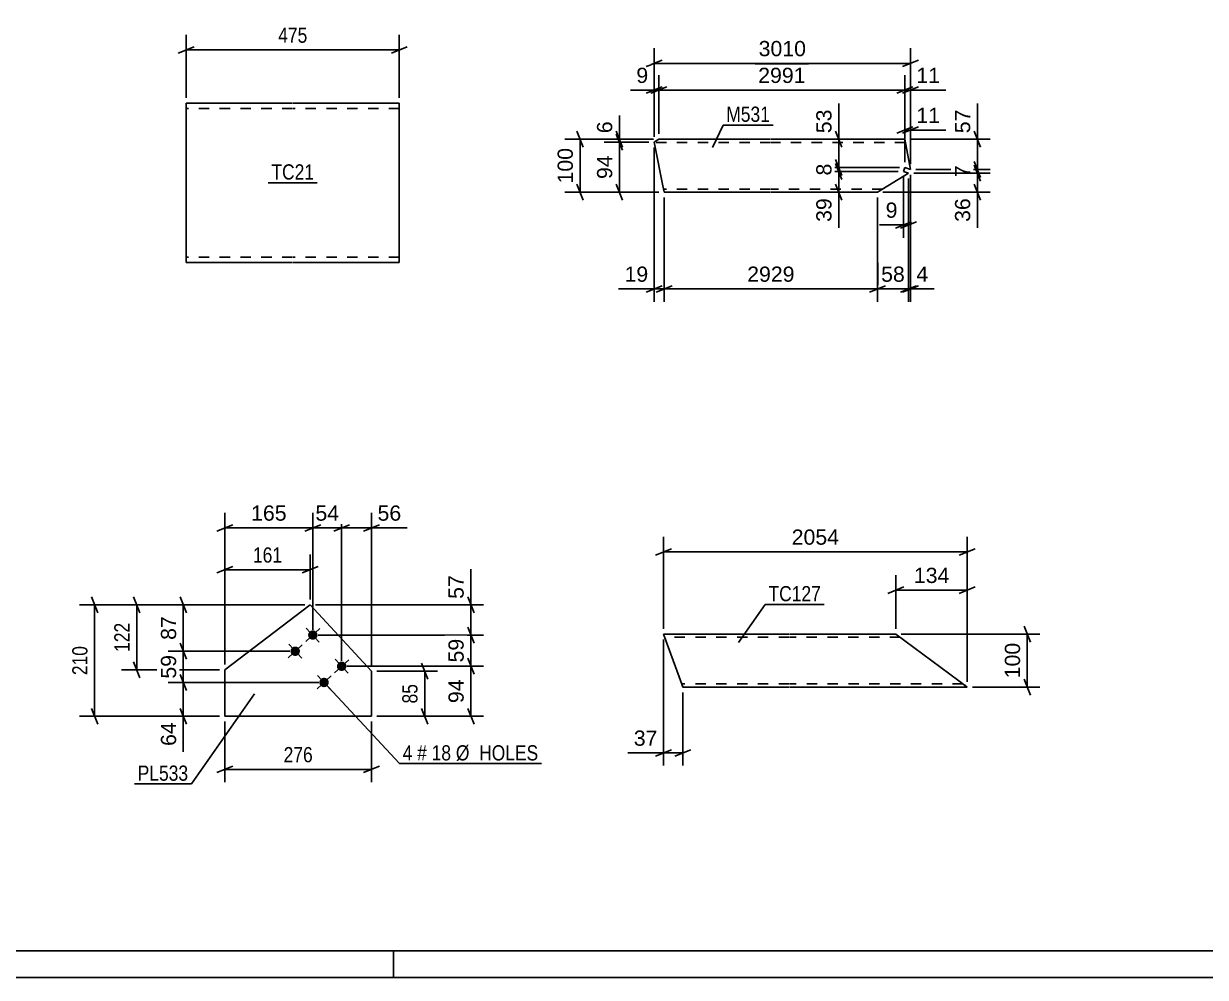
# Model space of a CAD drawing. Header units: millimetres. Extents: x 0 to 841, y 0 to 594.
# Drawn here: x 351.4 to 573.8, y 0 to 179.6 of the extents above; entities that cross this region are included whole.
import ezdxf

# ---------------------------------------------------------------- set-up
doc = ezdxf.new("R2010")
doc.units = ezdxf.units.MM
doc.linetypes.add('DXK_LINE_DOT2', pattern=[3.9198, 1.9599, -1.9599])
doc.styles.add('Arial', font='ARIAL.TTF', dxfattribs={"height": 0.2})
doc.styles.add('Arial Narrow', font='ARIALN.TTF', dxfattribs={"height": 0.2})

# ---------------------------------------------------------------- blocks, each defined once
blk = doc.blocks.new('Unknown-284934870-1134')
at = {"color": 5, "linetype": 'Continuous'}
for p, q in [((5, 5), (836, 5)), ((421, 0), (421, 5)), ((0, 0), (841, 0))]:
    blk.add_line(p, q, dxfattribs=at)
blk = doc.blocks.new('Part-284934870-1662 - 1661')
at = {"color": 2, "linetype": 'Continuous'}
for p, q in [((402.02, 164.61), (382.02, 164.61)), ((382.02, 136.61), (382.02, 164.61)), ((422.12, 164.61), (402.12, 164.61)), ((422.12, 164.61), (422.12, 164.46)), ((422.12, 164.46), (422.12, 134.61)), ((382.02, 134.61), (382.02, 136.61)), ((402.02, 134.61), (382.02, 134.61)), ((422.12, 134.61), (402.12, 134.61))]:
    blk.add_line(p, q, dxfattribs=at)
at = {"color": 7, "linetype": 'DXK_LINE_DOT2'}
for p, q in [((402.02, 163.61), (382.02, 163.61)), ((422.12, 163.61), (402.12, 163.61)), ((382.02, 134.77), (382.02, 136.61)), ((382.02, 135.61), (382.02, 135.69)), ((422.12, 135.61), (422.12, 135.69)), ((402.02, 135.61), (382.02, 135.61)), ((422.12, 135.61), (402.12, 135.61))]:
    blk.add_line(p, q, dxfattribs=at)
blk = doc.blocks.new('Part-284934870-2060 - 2059')
at = {"color": 2, "linetype": 'Continuous'}
for p, q in [((389.3, 57.92), (405.35, 70.13)), ((405.35, 70.13), (416.89, 57.65)), ((389.3, 49.15), (389.3, 57.92)), ((416.89, 57.65), (416.89, 49.15)), ((416.89, 49.15), (389.3, 49.15))]:
    blk.add_line(p, q, dxfattribs=at)
blk = doc.blocks.new('Bolt-284934870-2061 - 2059')
at = {"linetype": 'Continuous'}
for points in [[(406.45, 63.79, -1), (405.23, 65.11, -1)], [(403.14, 60.74, -1), (401.92, 62.06, -1)], [(411.88, 57.92, -1), (410.66, 59.24, -1)], [(408.57, 54.86, -1), (407.35, 56.18, -1)]]:
    blk.add_hatch(color=1, dxfattribs=at).paths.add_polyline_path(points)
at = {"color": 1, "linetype": 'Continuous'}
for p, q in [((407.16, 65.67), (404.51, 63.23)), ((404.61, 65.77), (407.06, 63.13)), ((403.85, 62.62), (401.21, 60.18)), ((401.31, 62.72), (403.75, 60.08)), ((412.59, 59.8), (409.95, 57.36)), ((410.05, 59.9), (412.49, 57.26)), ((409.28, 56.75), (406.64, 54.3)), ((406.74, 56.85), (409.18, 54.2))]:
    blk.add_line(p, q, dxfattribs=at)
blk = doc.blocks.new('Part-284934870-12760 - 12759')
at = {"color": 2, "linetype": 'Continuous'}
for p, q in [((470.97, 157.81), (470.07, 157.25)), ((470.2, 156.61), (470.07, 157.25)), ((471.73, 149.01), (470.2, 156.61)), ((491.98, 157.81), (470.97, 157.81)), ((517.22, 157.81), (492.08, 157.81)), ((518.28, 152.11), (517.22, 157.81)), ((512.08, 147.81), (517.92, 151.39)), ((516.98, 151.71), (517.23, 152.47)), ((517.92, 151.39), (516.98, 151.71)), ((517.23, 152.47), (518.28, 152.11)), ((471.96, 147.9), (471.73, 149.01)), ((471.98, 147.81), (471.96, 147.9)), ((491.98, 147.81), (471.98, 147.81)), ((512.08, 147.81), (492.08, 147.81))]:
    blk.add_line(p, q, dxfattribs=at)
at = {"color": 7, "linetype": 'DXK_LINE_DOT2'}
for p, q in [((470.07, 157.25), (470.2, 156.61)), ((491.98, 157.21), (470.08, 157.21)), ((517.34, 157.21), (492.08, 157.21)), ((471.73, 149.01), (471.91, 148.16)), ((491.98, 148.41), (471.86, 148.41)), ((513.06, 148.41), (492.08, 148.41))]:
    blk.add_line(p, q, dxfattribs=at)
blk = doc.blocks.new('Part-284934870-12768 - 12767')
at = {"color": 2, "linetype": 'Continuous'}
for p, q in [((475.44, 54.73), (471.81, 64.64)), ((471.81, 64.64), (495.47, 64.64)), ((495.57, 64.64), (515.57, 64.64)), ((527.37, 55.84), (515.57, 64.64)), ((528.98, 54.64), (527.37, 55.84)), ((475.47, 54.64), (475.44, 54.73)), ((475.47, 54.64), (495.47, 54.64)), ((495.57, 54.64), (528.98, 54.64))]:
    blk.add_line(p, q, dxfattribs=at)
at = {"color": 7, "linetype": 'DXK_LINE_DOT2'}
for p, q in [((495.47, 64.04), (472.03, 64.04)), ((516.38, 64.04), (495.57, 64.04)), ((495.47, 55.24), (475.25, 55.24)), ((475.34, 54.99), (475.47, 54.64)), ((528.17, 55.24), (495.57, 55.24)), ((528.98, 54.64), (528.5, 54.99))]:
    blk.add_line(p, q, dxfattribs=at)
blk = doc.blocks.new('StraightDimension-284934870-2339 - 1661')
at = {"color": 7, "linetype": 'Continuous'}
for p, q in [((382.02, 165.61), (382.02, 177.46)), ((422.12, 165.61), (422.12, 177.46)), ((383.52, 175.21), (380.52, 174.01)), ((382.02, 174.61), (422.12, 174.61)), ((420.62, 174.01), (423.62, 175.21))]:
    blk.add_line(p, q, dxfattribs=at)
at = {"color": 0}
blk.add_wipeout([(405.41, 175.36), (405.41, 179.56), (398.73, 179.56), (398.73, 175.36)], dxfattribs=at)
at = {"color": 3, "style": 'Arial Narrow'}
blk.add_text('475', height=2.863, dxfattribs=at).set_placement((399.33, 175.96))
blk = doc.blocks.new('StraightDimension-284934870-3015 - 2059')
at = {"color": 7, "linetype": 'Continuous'}
for p, q in [((426.29, 59.15), (427.49, 56.15)), ((417.89, 57.65), (429.29, 57.65)), ((426.89, 49.15), (426.89, 57.65)), ((417.89, 49.15), (429.29, 49.15)), ((427.49, 47.65), (426.29, 50.65))]:
    blk.add_line(p, q, dxfattribs=at)
at = {"color": 0}
blk.add_wipeout([(426.14, 55.83), (421.94, 55.83), (421.94, 50.97), (426.14, 50.97)], dxfattribs=at)
at = {"color": 3, "style": 'Arial Narrow'}
blk.add_text('85', height=2.863, rotation=90.0002, dxfattribs=at).set_placement((425.54, 51.57))
blk = doc.blocks.new('StraightDimension-284934870-2999 - 2059')
at = {"color": 7, "linetype": 'Continuous'}
for p, q in [((389.3, 58.92), (389.3, 79.59)), ((405.35, 71.13), (405.35, 79.59)), ((390.8, 77.34), (387.8, 76.14)), ((389.3, 76.74), (405.35, 76.74)), ((403.85, 76.14), (406.85, 77.34))]:
    blk.add_line(p, q, dxfattribs=at)
at = {"color": 0}
blk.add_wipeout([(400.67, 77.49), (400.67, 81.69), (393.98, 81.69), (393.98, 77.49)], dxfattribs=at)
at = {"color": 3, "style": 'Arial Narrow'}
blk.add_text('161', height=2.863, dxfattribs=at).set_placement((394.58, 78.09))
blk = doc.blocks.new('StraightDimension-284934870-3005 - 2059')
at = {"color": 7, "linetype": 'Continuous'}
for p, q in [((389.3, 48.15), (389.3, 36.75)), ((416.89, 48.15), (416.89, 36.75)), ((390.8, 39.75), (387.8, 38.55)), ((389.3, 39.15), (416.89, 39.15)), ((415.39, 38.55), (418.39, 39.75))]:
    blk.add_line(p, q, dxfattribs=at)
at = {"color": 0}
blk.add_wipeout([(406.44, 39.9), (406.44, 44.1), (399.75, 44.1), (399.75, 39.9)], dxfattribs=at)
at = {"color": 3, "style": 'Arial Narrow'}
blk.add_text('276', height=2.863, dxfattribs=at).set_placement((400.35, 40.5))
blk = doc.blocks.new('StraightDimension-284934870-3009 - 2059')
at = {"color": 7, "linetype": 'Continuous'}
for p, q in [((372.1, 71.63), (373.3, 68.63)), ((404.35, 70.13), (369.85, 70.13)), ((372.7, 57.92), (372.7, 70.13)), ((388.3, 57.92), (369.85, 57.92)), ((373.3, 56.42), (372.1, 59.42))]:
    blk.add_line(p, q, dxfattribs=at)
at = {"color": 0}
blk.add_wipeout([(371.95, 67.37), (367.75, 67.37), (367.75, 60.68), (371.95, 60.68)], dxfattribs=at)
at = {"color": 3, "style": 'Arial Narrow'}
blk.add_text('122', height=2.863, rotation=90.0002, dxfattribs=at).set_placement((371.35, 61.28))
blk = doc.blocks.new('StraightDimension-284934870-3061 - 2059')
at = {"color": 7, "linetype": 'Continuous'}
for p, q in [((365.39, 68.63), (364.19, 71.63)), ((404.35, 70.13), (361.94, 70.13)), ((364.79, 49.15), (364.79, 70.13)), ((388.3, 49.15), (361.94, 49.15)), ((364.19, 50.65), (365.39, 47.65))]:
    blk.add_line(p, q, dxfattribs=at)
at = {"color": 0}
blk.add_wipeout([(364.04, 62.98), (359.84, 62.98), (359.84, 56.3), (364.04, 56.3)], dxfattribs=at)
at = {"color": 3, "style": 'Arial Narrow'}
blk.add_text('210', height=2.863, rotation=90.0002, dxfattribs=at).set_placement((363.44, 56.9))
blk = doc.blocks.new('StraightDimension-284934870-12264 - 2059')
at = {"color": 7, "linetype": 'Continuous'}
for p, q in [((411.27, 59.58), (411.27, 87.48)), ((416.89, 58.65), (416.89, 87.48)), ((409.77, 84.03), (412.77, 85.23)), ((411.27, 84.63), (416.89, 84.63)), ((418.39, 85.23), (415.39, 84.03))]:
    blk.add_line(p, q, dxfattribs=at)
at = {"color": 0}
blk.add_wipeout([(423.06, 85.38), (423.06, 89.58), (417.42, 89.58), (417.42, 85.38)], dxfattribs=at)
at = {"color": 7, "linetype": 'Continuous'}
blk.add_line((416.89, 84.63), (423.59, 84.63), dxfattribs=at)
blk.add_line((416.89, 84.63), (423.59, 84.63), dxfattribs=at)
at = {"color": 3, "style": 'Arial'}
blk.add_text('56', height=2.865, dxfattribs=at).set_placement((418.02, 85.98))
blk = doc.blocks.new('StraightDimension-284934870-12265 - 2059')
at = {"color": 7, "linetype": 'Continuous'}
for p, q in [((405.84, 65.45), (405.84, 87.48)), ((411.27, 59.58), (411.27, 87.48)), ((404.34, 84.03), (407.34, 85.23)), ((405.84, 84.63), (411.27, 84.63)), ((412.77, 85.23), (409.77, 84.03))]:
    blk.add_line(p, q, dxfattribs=at)
at = {"color": 0}
blk.add_wipeout([(411.38, 85.38), (411.38, 89.58), (405.73, 89.58), (405.73, 85.38)], dxfattribs=at)
at = {"color": 3, "style": 'Arial'}
blk.add_text('54', height=2.865, dxfattribs=at).set_placement((406.33, 85.98))
blk = doc.blocks.new('StraightDimension-284934870-12266 - 2059')
at = {"color": 7, "linetype": 'Continuous'}
for p, q in [((389.3, 58.92), (389.3, 87.48)), ((405.84, 65.45), (405.84, 87.48)), ((390.8, 85.23), (387.8, 84.03)), ((389.3, 84.63), (405.84, 84.63)), ((404.34, 84.03), (407.34, 85.23))]:
    blk.add_line(p, q, dxfattribs=at)
at = {"color": 0}
blk.add_wipeout([(401.5, 85.38), (401.5, 89.58), (393.63, 89.58), (393.63, 85.38)], dxfattribs=at)
at = {"color": 3, "style": 'Arial'}
blk.add_text('165', height=2.865, dxfattribs=at).set_placement((394.23, 85.98))
blk = doc.blocks.new('StraightDimension-284934870-12311 - 2059')
at = {"color": 7, "linetype": 'Continuous'}
for p, q in [((434.98, 71.63), (436.18, 68.63)), ((406.35, 70.13), (437.98, 70.13)), ((435.58, 64.45), (435.58, 70.13)), ((436.18, 62.95), (434.98, 65.95)), ((406.84, 64.45), (437.98, 64.45))]:
    blk.add_line(p, q, dxfattribs=at)
at = {"color": 0}
blk.add_wipeout([(434.83, 76.31), (430.63, 76.31), (430.63, 70.66), (434.83, 70.66)], dxfattribs=at)
at = {"color": 7, "linetype": 'Continuous'}
blk.add_line((435.58, 70.13), (435.58, 76.83), dxfattribs=at)
blk.add_line((435.58, 70.13), (435.58, 76.83), dxfattribs=at)
at = {"color": 3, "style": 'Arial'}
blk.add_text('57', height=2.865, rotation=90.0002, dxfattribs=at).set_placement((434.23, 71.26))
blk = doc.blocks.new('StraightDimension-284934870-12312 - 2059')
at = {"color": 7, "linetype": 'Continuous'}
for p, q in [((434.98, 65.95), (436.18, 62.95)), ((406.84, 64.45), (437.98, 64.45)), ((435.58, 58.58), (435.58, 64.45)), ((436.18, 57.08), (434.98, 60.08)), ((412.27, 58.58), (437.98, 58.58))]:
    blk.add_line(p, q, dxfattribs=at)
at = {"color": 0}
blk.add_wipeout([(434.83, 64.34), (430.63, 64.34), (430.63, 58.69), (434.83, 58.69)], dxfattribs=at)
at = {"color": 3, "style": 'Arial'}
blk.add_text('59', height=2.865, rotation=90.0002, dxfattribs=at).set_placement((434.23, 59.29))
blk = doc.blocks.new('StraightDimension-284934870-12313 - 2059')
at = {"color": 7, "linetype": 'Continuous'}
for p, q in [((434.98, 60.08), (436.18, 57.08)), ((412.27, 58.58), (437.98, 58.58)), ((435.58, 49.15), (435.58, 58.58)), ((417.89, 49.15), (437.98, 49.15)), ((436.18, 47.65), (434.98, 50.65))]:
    blk.add_line(p, q, dxfattribs=at)
at = {"color": 0}
blk.add_wipeout([(434.83, 56.69), (430.63, 56.69), (430.63, 51.04), (434.83, 51.04)], dxfattribs=at)
at = {"color": 3, "style": 'Arial'}
blk.add_text('94', height=2.865, rotation=90.0002, dxfattribs=at).set_placement((434.23, 51.64))
blk = doc.blocks.new('StraightDimension-284934870-12342 - 2059')
at = {"color": 7, "linetype": 'Continuous'}
for p, q in [((380.87, 71.63), (382.07, 68.63)), ((404.35, 70.13), (378.62, 70.13)), ((381.47, 61.4), (381.47, 70.13)), ((382.07, 59.9), (380.87, 62.9)), ((401.53, 61.4), (378.62, 61.4))]:
    blk.add_line(p, q, dxfattribs=at)
at = {"color": 0}
blk.add_wipeout([(380.72, 68.59), (376.52, 68.59), (376.52, 62.94), (380.72, 62.94)], dxfattribs=at)
at = {"color": 3, "style": 'Arial'}
blk.add_text('87', height=2.865, rotation=90.0002, dxfattribs=at).set_placement((380.12, 63.54))
blk = doc.blocks.new('StraightDimension-284934870-12343 - 2059')
at = {"color": 7, "linetype": 'Continuous'}
for p, q in [((380.87, 62.9), (382.07, 59.9)), ((401.53, 61.4), (378.62, 61.4)), ((381.47, 55.52), (381.47, 61.4)), ((382.07, 54.02), (380.87, 57.02)), ((406.96, 55.52), (378.62, 55.52))]:
    blk.add_line(p, q, dxfattribs=at)
at = {"color": 0}
blk.add_wipeout([(380.72, 61.28), (376.52, 61.28), (376.52, 55.64), (380.72, 55.64)], dxfattribs=at)
at = {"color": 3, "style": 'Arial'}
blk.add_text('59', height=2.865, rotation=90.0002, dxfattribs=at).set_placement((380.12, 56.24))
blk = doc.blocks.new('StraightDimension-284934870-12344 - 2059')
at = {"color": 7, "linetype": 'Continuous'}
for p, q in [((380.87, 57.02), (382.07, 54.02)), ((406.96, 55.52), (378.62, 55.52)), ((381.47, 49.15), (381.47, 55.52)), ((388.3, 49.15), (378.62, 49.15)), ((382.07, 47.65), (380.87, 50.65))]:
    blk.add_line(p, q, dxfattribs=at)
at = {"color": 0}
blk.add_wipeout([(380.72, 48.62), (376.52, 48.62), (376.52, 42.97), (380.72, 42.97)], dxfattribs=at)
at = {"color": 7, "linetype": 'Continuous'}
blk.add_line((381.47, 49.15), (381.47, 42.45), dxfattribs=at)
blk.add_line((381.47, 49.15), (381.47, 42.45), dxfattribs=at)
at = {"color": 3, "style": 'Arial'}
blk.add_text('64', height=2.865, rotation=90.0002, dxfattribs=at).set_placement((380.12, 43.57))
blk = doc.blocks.new('StraightDimension-284934870-13306 - 12759')
at = {"color": 7, "linetype": 'Continuous'}
for p, q in [((470.07, 158.25), (470.07, 169.89)), ((470.97, 158.81), (470.97, 169.89)), ((468.57, 166.44), (471.57, 167.64)), ((472.47, 167.64), (469.47, 166.44)), ((470.07, 167.04), (470.97, 167.04))]:
    blk.add_line(p, q, dxfattribs=at)
at = {"color": 0}
blk.add_wipeout([(469.54, 167.79), (469.54, 171.99), (466.12, 171.99), (466.12, 167.79)], dxfattribs=at)
at = {"color": 7, "linetype": 'Continuous'}
blk.add_line((470.07, 167.04), (465.59, 167.04), dxfattribs=at)
blk.add_line((470.07, 167.04), (465.59, 167.04), dxfattribs=at)
at = {"color": 3, "style": 'Arial'}
blk.add_text('9', height=2.87, dxfattribs=at).set_placement((466.72, 168.39))
blk = doc.blocks.new('StraightDimension-284934870-13387 - 12759')
at = {"color": 7, "linetype": 'Continuous'}
for p, q in [((517.92, 150.39), (517.92, 127.21)), ((512.08, 146.81), (512.08, 127.21)), ((510.58, 129.01), (513.58, 130.21)), ((512.08, 129.61), (517.92, 129.61)), ((519.42, 130.21), (516.42, 129.01))]:
    blk.add_line(p, q, dxfattribs=at)
at = {"color": 0}
blk.add_wipeout([(517.82, 130.36), (517.82, 134.56), (512.18, 134.56), (512.18, 130.36)], dxfattribs=at)
at = {"color": 3, "style": 'Arial'}
blk.add_text('58', height=2.865, dxfattribs=at).set_placement((512.78, 130.96))
blk = doc.blocks.new('StraightDimension-284934870-13662 - 12759')
at = {"color": 7, "linetype": 'Continuous'}
for p, q in [((462.93, 158.75), (464.13, 155.75)), ((469.07, 157.25), (460.68, 157.25)), ((463.53, 147.81), (463.53, 157.25)), ((464.13, 146.31), (462.93, 149.31)), ((470.98, 147.81), (460.68, 147.81))]:
    blk.add_line(p, q, dxfattribs=at)
at = {"color": 0}
blk.add_wipeout([(462.78, 155.35), (458.58, 155.35), (458.58, 149.71), (462.78, 149.71)], dxfattribs=at)
at = {"color": 3, "style": 'Arial'}
blk.add_text('94', height=2.865, rotation=90.0002, dxfattribs=at).set_placement((462.18, 150.31))
blk = doc.blocks.new('StraightDimension-284934870-13304 - 12759')
at = {"color": 7, "linetype": 'Continuous'}
for p, q in [((517.22, 158.81), (517.22, 169.89)), ((518.28, 153.11), (518.28, 169.89)), ((515.72, 166.44), (518.72, 167.64)), ((519.78, 167.64), (516.78, 166.44)), ((517.22, 167.04), (518.28, 167.04))]:
    blk.add_line(p, q, dxfattribs=at)
at = {"color": 0}
blk.add_wipeout([(524.46, 167.79), (524.46, 171.99), (518.81, 171.99), (518.81, 167.79)], dxfattribs=at)
at = {"color": 7, "linetype": 'Continuous'}
blk.add_line((518.28, 167.04), (524.98, 167.04), dxfattribs=at)
blk.add_line((518.28, 167.04), (524.98, 167.04), dxfattribs=at)
at = {"color": 3, "style": 'Arial'}
blk.add_text('11', height=2.865, dxfattribs=at).set_placement((519.41, 168.39))
blk = doc.blocks.new('StraightDimension-284934870-13305 - 12759')
at = {"color": 7, "linetype": 'Continuous'}
for p, q in [((470.97, 158.81), (470.97, 169.89)), ((517.22, 158.81), (517.22, 169.89)), ((472.47, 167.64), (469.47, 166.44)), ((470.97, 167.04), (517.22, 167.04)), ((515.72, 166.44), (518.72, 167.64))]:
    blk.add_line(p, q, dxfattribs=at)
at = {"color": 0}
blk.add_wipeout([(499.14, 167.79), (499.14, 171.99), (489.05, 171.99), (489.05, 167.79)], dxfattribs=at)
at = {"color": 3, "style": 'Arial'}
blk.add_text('2991', height=2.865, dxfattribs=at).set_placement((489.65, 168.39))
blk = doc.blocks.new('StraightDimension-284934870-13368 - 12759')
at = {"color": 7, "linetype": 'Continuous'}
for p, q in [((470.07, 158.25), (470.07, 174.93)), ((518.28, 153.11), (518.28, 174.93)), ((471.57, 172.68), (468.57, 171.48)), ((470.07, 172.08), (518.28, 172.08)), ((516.78, 171.48), (519.78, 172.68))]:
    blk.add_line(p, q, dxfattribs=at)
at = {"color": 0}
blk.add_wipeout([(499.22, 172.83), (499.22, 177.03), (489.13, 177.03), (489.13, 172.83)], dxfattribs=at)
at = {"color": 3, "style": 'Arial'}
blk.add_text('3010', height=2.865, dxfattribs=at).set_placement((489.73, 173.43))
blk = doc.blocks.new('StraightDimension-284934870-13585 - 12759')
at = {"color": 7, "linetype": 'Continuous'}
for p, q in [((515.98, 151.71), (501.94, 151.71)), ((504.19, 153.21), (505.39, 150.21)), ((504.79, 147.81), (504.79, 151.71)), ((505.39, 146.31), (504.19, 149.31)), ((511.08, 147.81), (501.94, 147.81))]:
    blk.add_line(p, q, dxfattribs=at)
at = {"color": 0}
blk.add_wipeout([(504.04, 147.28), (499.84, 147.28), (499.84, 141.63), (504.04, 141.63)], dxfattribs=at)
at = {"color": 7, "linetype": 'Continuous'}
blk.add_line((504.79, 147.81), (504.79, 141.11), dxfattribs=at)
blk.add_line((504.79, 147.81), (504.79, 141.11), dxfattribs=at)
at = {"color": 3, "style": 'Arial'}
blk.add_text('39', height=2.865, rotation=90.0002, dxfattribs=at).set_placement((503.44, 142.23))
blk = doc.blocks.new('StraightDimension-284934870-13386 - 12759')
at = {"color": 7, "linetype": 'Continuous'}
for p, q in [((517.92, 150.39), (517.92, 127.21)), ((518.28, 151.11), (518.28, 127.21)), ((516.42, 129.01), (519.42, 130.21)), ((519.78, 130.21), (516.78, 129.01)), ((517.92, 129.61), (518.28, 129.61))]:
    blk.add_line(p, q, dxfattribs=at)
at = {"color": 0}
blk.add_wipeout([(522.23, 130.36), (522.23, 134.56), (518.81, 134.56), (518.81, 130.36)], dxfattribs=at)
at = {"color": 7, "linetype": 'Continuous'}
blk.add_line((518.28, 129.61), (522.76, 129.61), dxfattribs=at)
blk.add_line((518.28, 129.61), (522.76, 129.61), dxfattribs=at)
at = {"color": 3, "style": 'Arial'}
blk.add_text('4', height=2.87, dxfattribs=at).set_placement((519.41, 130.96))
blk = doc.blocks.new('StraightDimension-284934870-13388 - 12759')
at = {"color": 7, "linetype": 'Continuous'}
for p, q in [((471.98, 146.81), (471.98, 127.21)), ((512.08, 146.81), (512.08, 127.21)), ((473.48, 130.21), (470.48, 129.01)), ((471.98, 129.61), (512.08, 129.61)), ((510.58, 129.01), (513.58, 130.21))]:
    blk.add_line(p, q, dxfattribs=at)
at = {"color": 0}
blk.add_wipeout([(497.07, 130.36), (497.07, 134.56), (486.98, 134.56), (486.98, 130.36)], dxfattribs=at)
at = {"color": 3, "style": 'Arial'}
blk.add_text('2929', height=2.865, dxfattribs=at).set_placement((487.58, 130.96))
blk = doc.blocks.new('StraightDimension-284934870-13389 - 12759')
at = {"color": 7, "linetype": 'Continuous'}
for p, q in [((470.07, 156.25), (470.07, 127.21)), ((471.98, 146.81), (471.98, 127.21)), ((468.57, 129.01), (471.57, 130.21)), ((470.07, 129.61), (471.98, 129.61)), ((473.48, 130.21), (470.48, 129.01))]:
    blk.add_line(p, q, dxfattribs=at)
at = {"color": 0}
blk.add_wipeout([(469.54, 130.36), (469.54, 134.56), (463.9, 134.56), (463.9, 130.36)], dxfattribs=at)
at = {"color": 7, "linetype": 'Continuous'}
blk.add_line((470.07, 129.61), (463.37, 129.61), dxfattribs=at)
blk.add_line((470.07, 129.61), (463.37, 129.61), dxfattribs=at)
at = {"color": 3, "style": 'Arial'}
blk.add_text('19', height=2.865, dxfattribs=at).set_placement((464.5, 130.96))
blk = doc.blocks.new('StraightDimension-284934870-13479 - 12759')
at = {"color": 7, "linetype": 'Continuous'}
for p, q in [((530.29, 159.31), (531.49, 156.31)), ((518.22, 157.81), (533.29, 157.81)), ((530.89, 152.11), (530.89, 157.81)), ((531.49, 150.61), (530.29, 153.61)), ((519.28, 152.11), (533.29, 152.11))]:
    blk.add_line(p, q, dxfattribs=at)
at = {"color": 0}
blk.add_wipeout([(530.14, 163.98), (525.94, 163.98), (525.94, 158.33), (530.14, 158.33)], dxfattribs=at)
at = {"color": 7, "linetype": 'Continuous'}
blk.add_line((530.89, 157.81), (530.89, 164.5), dxfattribs=at)
blk.add_line((530.89, 157.81), (530.89, 164.5), dxfattribs=at)
at = {"color": 3, "style": 'Arial'}
blk.add_text('57', height=2.865, rotation=90.0002, dxfattribs=at).set_placement((529.54, 158.93))
blk = doc.blocks.new('StraightDimension-284934870-13480 - 12759')
at = {"color": 7, "linetype": 'Continuous'}
for p, q in [((530.29, 153.61), (531.49, 150.61)), ((518.92, 151.39), (533.29, 151.39)), ((519.28, 152.11), (533.29, 152.11)), ((531.49, 149.89), (530.29, 152.89)), ((530.89, 151.39), (530.89, 152.11))]:
    blk.add_line(p, q, dxfattribs=at)
at = {"color": 0}
blk.add_wipeout([(530.14, 153.46), (525.94, 153.46), (525.94, 150.04), (530.14, 150.04)], dxfattribs=at)
at = {"color": 3, "style": 'Arial'}
blk.add_text('7', height=2.87, rotation=90.0002, dxfattribs=at).set_placement((529.54, 150.64))
blk = doc.blocks.new('StraightDimension-284934870-13481 - 12759')
at = {"color": 7, "linetype": 'Continuous'}
for p, q in [((518.92, 151.39), (533.29, 151.39)), ((530.29, 152.89), (531.49, 149.89)), ((530.89, 147.81), (530.89, 151.39)), ((531.49, 146.31), (530.29, 149.31)), ((513.08, 147.81), (533.29, 147.81))]:
    blk.add_line(p, q, dxfattribs=at)
at = {"color": 0}
blk.add_wipeout([(530.14, 147.28), (525.94, 147.28), (525.94, 141.63), (530.14, 141.63)], dxfattribs=at)
at = {"color": 7, "linetype": 'Continuous'}
blk.add_line((530.89, 147.81), (530.89, 141.11), dxfattribs=at)
blk.add_line((530.89, 147.81), (530.89, 141.11), dxfattribs=at)
at = {"color": 3, "style": 'Arial'}
blk.add_text('36', height=2.865, rotation=90.0002, dxfattribs=at).set_placement((529.54, 142.23))
blk = doc.blocks.new('StraightDimension-284934870-13583 - 12759')
at = {"color": 7, "linetype": 'Continuous'}
for p, q in [((504.19, 159.31), (505.39, 156.31)), ((516.22, 157.81), (501.94, 157.81)), ((504.79, 152.47), (504.79, 157.81)), ((505.39, 150.97), (504.19, 153.97)), ((516.23, 152.47), (501.94, 152.47))]:
    blk.add_line(p, q, dxfattribs=at)
at = {"color": 0}
blk.add_wipeout([(504.04, 163.98), (499.84, 163.98), (499.84, 158.33), (504.04, 158.33)], dxfattribs=at)
at = {"color": 7, "linetype": 'Continuous'}
blk.add_line((504.79, 157.81), (504.79, 164.5), dxfattribs=at)
blk.add_line((504.79, 157.81), (504.79, 164.5), dxfattribs=at)
at = {"color": 3, "style": 'Arial'}
blk.add_text('53', height=2.865, rotation=90.0002, dxfattribs=at).set_placement((503.44, 158.93))
blk = doc.blocks.new('StraightDimension-284934870-13584 - 12759')
at = {"color": 7, "linetype": 'Continuous'}
for p, q in [((504.19, 153.97), (505.39, 150.97)), ((516.23, 152.47), (501.94, 152.47)), ((515.98, 151.71), (501.94, 151.71)), ((505.39, 150.21), (504.19, 153.21)), ((504.79, 151.71), (504.79, 152.47))]:
    blk.add_line(p, q, dxfattribs=at)
at = {"color": 0}
blk.add_wipeout([(504.04, 153.8), (499.84, 153.8), (499.84, 150.37), (504.04, 150.37)], dxfattribs=at)
at = {"color": 3, "style": 'Arial'}
blk.add_text('8', height=2.87, rotation=90.0002, dxfattribs=at).set_placement((503.44, 150.97))
blk = doc.blocks.new('StraightDimension-284934870-13661 - 12759')
at = {"color": 7, "linetype": 'Continuous'}
for p, q in [((462.93, 159.31), (464.13, 156.31)), ((464.13, 155.75), (462.93, 158.75)), ((469.97, 157.81), (460.68, 157.81)), ((469.07, 157.25), (460.68, 157.25)), ((463.53, 157.25), (463.53, 157.81))]:
    blk.add_line(p, q, dxfattribs=at)
at = {"color": 0}
blk.add_wipeout([(462.78, 161.75), (458.58, 161.75), (458.58, 158.33), (462.78, 158.33)], dxfattribs=at)
at = {"color": 7, "linetype": 'Continuous'}
blk.add_line((463.53, 157.81), (463.53, 162.28), dxfattribs=at)
blk.add_line((463.53, 157.81), (463.53, 162.28), dxfattribs=at)
at = {"color": 3, "style": 'Arial'}
blk.add_text('6', height=2.87, rotation=90.0002, dxfattribs=at).set_placement((462.18, 158.93))
blk = doc.blocks.new('StraightDimension-284934870-13695 - 12759')
at = {"color": 7, "linetype": 'Continuous'}
for p, q in [((455.52, 159.31), (456.72, 156.31)), ((469.97, 157.81), (453.27, 157.81)), ((456.12, 147.81), (456.12, 157.81)), ((456.72, 146.31), (455.52, 149.31)), ((470.98, 147.81), (453.27, 147.81))]:
    blk.add_line(p, q, dxfattribs=at)
at = {"color": 0}
blk.add_wipeout([(455.37, 156.74), (451.17, 156.74), (451.17, 148.87), (455.37, 148.87)], dxfattribs=at)
at = {"color": 3, "style": 'Arial'}
blk.add_text('100', height=2.865, rotation=90.0002, dxfattribs=at).set_placement((454.77, 149.47))
blk = doc.blocks.new('StraightDimension-284934870-13778 - 12759')
at = {"color": 7, "linetype": 'Continuous'}
for p, q in [((517.23, 153.47), (517.23, 162.36)), ((518.28, 153.11), (518.28, 162.36)), ((515.73, 158.91), (518.73, 160.11)), ((519.78, 160.11), (516.78, 158.91)), ((517.23, 159.51), (518.28, 159.51))]:
    blk.add_line(p, q, dxfattribs=at)
at = {"color": 0}
blk.add_wipeout([(524.46, 160.26), (524.46, 164.46), (518.81, 164.46), (518.81, 160.26)], dxfattribs=at)
at = {"color": 7, "linetype": 'Continuous'}
blk.add_line((518.28, 159.51), (524.98, 159.51), dxfattribs=at)
blk.add_line((518.28, 159.51), (524.98, 159.51), dxfattribs=at)
at = {"color": 3, "style": 'Arial'}
blk.add_text('11', height=2.865, dxfattribs=at).set_placement((519.41, 160.86))
blk = doc.blocks.new('StraightDimension-284934870-13802 - 12759')
at = {"color": 7, "linetype": 'Continuous'}
for p, q in [((516.98, 150.71), (516.98, 139.26)), ((517.92, 150.39), (517.92, 139.26)), ((515.48, 141.06), (518.48, 142.26)), ((519.42, 142.26), (516.42, 141.06)), ((516.98, 141.66), (517.92, 141.66))]:
    blk.add_line(p, q, dxfattribs=at)
at = {"color": 0}
blk.add_wipeout([(516.45, 142.41), (516.45, 146.61), (513.03, 146.61), (513.03, 142.41)], dxfattribs=at)
at = {"color": 7, "linetype": 'Continuous'}
blk.add_line((516.98, 141.66), (512.5, 141.66), dxfattribs=at)
blk.add_line((516.98, 141.66), (512.5, 141.66), dxfattribs=at)
at = {"color": 3, "style": 'Arial'}
blk.add_text('9', height=2.87, dxfattribs=at).set_placement((513.63, 143.01))
blk = doc.blocks.new('StraightDimension-284934870-13900 - 12767')
at = {"color": 7, "linetype": 'Continuous'}
for p, q in [((516.57, 64.64), (542.67, 64.64)), ((539.67, 66.14), (540.87, 63.14)), ((540.27, 54.64), (540.27, 64.64)), ((540.87, 53.14), (539.67, 56.14)), ((529.98, 54.64), (542.67, 54.64))]:
    blk.add_line(p, q, dxfattribs=at)
at = {"color": 0}
blk.add_wipeout([(539.52, 63.58), (535.32, 63.58), (535.32, 55.71), (539.52, 55.71)], dxfattribs=at)
at = {"color": 3, "style": 'Arial'}
blk.add_text('100', height=2.865, rotation=90.0002, dxfattribs=at).set_placement((538.92, 56.31))
blk = doc.blocks.new('StraightDimension-284934870-13876 - 12767')
at = {"color": 7, "linetype": 'Continuous'}
for p, q in [((471.81, 63.64), (471.81, 39.86)), ((475.47, 53.64), (475.47, 39.86)), ((470.31, 41.66), (473.31, 42.86)), ((471.81, 42.26), (475.47, 42.26)), ((476.97, 42.86), (473.97, 41.66))]:
    blk.add_line(p, q, dxfattribs=at)
at = {"color": 0}
blk.add_wipeout([(471.29, 43.01), (471.29, 47.21), (465.64, 47.21), (465.64, 43.01)], dxfattribs=at)
at = {"color": 7, "linetype": 'Continuous'}
blk.add_line((471.81, 42.26), (465.11, 42.26), dxfattribs=at)
blk.add_line((471.81, 42.26), (465.11, 42.26), dxfattribs=at)
at = {"color": 3, "style": 'Arial'}
blk.add_text('37', height=2.865, dxfattribs=at).set_placement((466.24, 43.61))
blk = doc.blocks.new('StraightDimension-284934870-13840 - 12767')
at = {"color": 7, "linetype": 'Continuous'}
for p, q in [((471.81, 65.64), (471.81, 82.96)), ((528.98, 55.64), (528.98, 82.96)), ((473.31, 80.71), (470.31, 79.51)), ((471.81, 80.11), (528.98, 80.11)), ((527.48, 79.51), (530.48, 80.71))]:
    blk.add_line(p, q, dxfattribs=at)
at = {"color": 0}
blk.add_wipeout([(505.44, 80.86), (505.44, 85.06), (495.35, 85.06), (495.35, 80.86)], dxfattribs=at)
at = {"color": 3, "style": 'Arial'}
blk.add_text('2054', height=2.865, dxfattribs=at).set_placement((495.95, 81.46))
blk = doc.blocks.new('StraightDimension-284934870-13851 - 12767')
at = {"color": 7, "linetype": 'Continuous'}
for p, q in [((515.57, 65.64), (515.57, 75.75)), ((528.98, 55.64), (528.98, 75.75)), ((517.07, 73.5), (514.07, 72.3)), ((527.48, 72.3), (530.48, 73.5)), ((515.57, 72.9), (528.98, 72.9))]:
    blk.add_line(p, q, dxfattribs=at)
at = {"color": 0}
blk.add_wipeout([(526.21, 73.65), (526.21, 77.85), (518.34, 77.85), (518.34, 73.65)], dxfattribs=at)
at = {"color": 3, "style": 'Arial'}
blk.add_text('134', height=2.865, dxfattribs=at).set_placement((518.94, 74.25))
blk = doc.blocks.new('Mark-284934870-4187 - 1661')
at = {"color": 0}
blk.add_wipeout([(406.09, 150.21), (406.09, 153.21), (398.05, 153.21), (398.05, 150.21)], dxfattribs=at)
blk.add_wipeout([(406.09, 150.21), (406.09, 153.21), (398.05, 153.21), (398.05, 150.21)], dxfattribs=at)
at = {"color": 30, "linetype": 'Continuous'}
blk.add_line((397.45, 149.61), (406.69, 149.61), dxfattribs=at)
at = {"color": 3, "style": 'Arial Narrow'}
blk.add_text('TC21', height=2.863, dxfattribs=at).set_placement((398.05, 150.21))
blk = doc.blocks.new('Mark-284934870-4338 - 2059')
at = {"color": 0}
blk.add_wipeout([(424.58, 40.84), (424.58, 43.84), (422.75, 43.84), (422.75, 40.84)], dxfattribs=at)
blk.add_wipeout([(424.58, 40.84), (424.58, 43.84), (422.75, 43.84), (422.75, 40.84)], dxfattribs=at)
at = {"color": 7, "linetype": 'Continuous'}
blk.add_line((407.96, 55.52), (422.15, 40.24), dxfattribs=at)
at = {"color": 0}
blk.add_wipeout([(427.3, 40.84), (427.3, 43.84), (425.48, 43.84), (425.48, 40.84)], dxfattribs=at)
blk.add_wipeout([(427.3, 40.84), (427.3, 43.84), (425.48, 43.84), (425.48, 40.84)], dxfattribs=at)
at = {"color": 3, "style": 'Arial Narrow'}
blk.add_text('4', height=2.86, dxfattribs=at).set_placement((422.75, 40.84))
at = {"color": 0}
blk.add_wipeout([(431.86, 40.84), (431.86, 43.84), (428.2, 43.84), (428.2, 40.84)], dxfattribs=at)
blk.add_wipeout([(431.86, 40.84), (431.86, 43.84), (428.2, 43.84), (428.2, 40.84)], dxfattribs=at)
at = {"color": 3, "style": 'Arial Narrow'}
blk.add_text('#', height=2.86, dxfattribs=at).set_placement((425.48, 40.84))
at = {"color": 0}
blk.add_wipeout([(448.29, 40.84), (448.29, 43.84), (432.76, 43.84), (432.76, 40.84)], dxfattribs=at)
blk.add_wipeout([(448.29, 40.84), (448.29, 43.84), (432.76, 43.84), (432.76, 40.84)], dxfattribs=at)
at = {"color": 7, "linetype": 'Continuous'}
blk.add_line((422.15, 40.24), (448.89, 40.24), dxfattribs=at)
at = {"color": 3, "style": 'Arial Narrow'}
for s, p in [('18', (428.2, 40.84)), ('Ø  HOLES', (432.76, 40.84))]:
    blk.add_text(s, height=2.863, dxfattribs=at).set_placement(p)
blk = doc.blocks.new('Mark-284934870-4335 - 2059')
at = {"color": 0}
blk.add_wipeout([(382.39, 37.02), (382.39, 40.02), (372.89, 40.02), (372.89, 37.02)], dxfattribs=at)
blk.add_wipeout([(382.39, 37.02), (382.39, 40.02), (372.89, 40.02), (372.89, 37.02)], dxfattribs=at)
at = {"color": 30, "linetype": 'Continuous'}
for p in [(394.85, 53.37), (372.29, 36.42)]:
    blk.add_line(p, (382.99, 36.42), dxfattribs=at)
at = {"color": 3, "style": 'Arial Narrow'}
blk.add_text('PL533', height=2.863, dxfattribs=at).set_placement((372.89, 37.02))
blk = doc.blocks.new('Mark-284934870-18392 - 12759')
at = {"color": 0}
blk.add_wipeout([(491.87, 161.07), (491.87, 164.07), (483.64, 164.07), (483.64, 161.07)], dxfattribs=at)
blk.add_wipeout([(491.87, 161.07), (491.87, 164.07), (483.64, 164.07), (483.64, 161.07)], dxfattribs=at)
at = {"color": 30, "linetype": 'Continuous'}
for p, q in [((481.02, 156.21), (483.04, 160.47)), ((483.04, 160.47), (492.47, 160.47))]:
    blk.add_line(p, q, dxfattribs=at)
at = {"color": 3, "style": 'Arial Narrow'}
blk.add_text('M531', height=2.863, dxfattribs=at).set_placement((483.64, 161.07))
blk = doc.blocks.new('Mark-284934870-13893 - 12767')
at = {"color": 0}
blk.add_wipeout([(501.45, 70.81), (501.45, 73.81), (491.59, 73.81), (491.59, 70.81)], dxfattribs=at)
blk.add_wipeout([(501.45, 70.81), (501.45, 73.81), (491.59, 73.81), (491.59, 70.81)], dxfattribs=at)
at = {"color": 30, "linetype": 'Continuous'}
for p, q in [((485.94, 63.04), (490.99, 70.21)), ((490.99, 70.21), (502.05, 70.21))]:
    blk.add_line(p, q, dxfattribs=at)
at = {"color": 3, "style": 'Arial Narrow'}
blk.add_text('TC127', height=2.863, dxfattribs=at).set_placement((491.59, 70.81))

msp = doc.modelspace()

# ---------------------------------------------------------------- block references
for name in ['Unknown-284934870-1134', 'Part-284934870-1662 - 1661', 'Part-284934870-12760 - 12759', 'Part-284934870-2060 - 2059', 'Bolt-284934870-2061 - 2059', 'Part-284934870-12768 - 12767']:
    msp.add_blockref(name, (0, 0))

# ---------------------------------------------------------------- next in the draw order: block references
for name in ['StraightDimension-284934870-2339 - 1661', 'StraightDimension-284934870-13306 - 12759', 'StraightDimension-284934870-13304 - 12759', 'Mark-284934870-4187 - 1661', 'StraightDimension-284934870-13387 - 12759', 'StraightDimension-284934870-2999 - 2059', 'StraightDimension-284934870-13900 - 12767', 'StraightDimension-284934870-13876 - 12767', 'StraightDimension-284934870-3015 - 2059']:
    msp.add_blockref(name, (0, 0))

# ---------------------------------------------------------------- next in the draw order: block references
for name in ['StraightDimension-284934870-13662 - 12759', 'StraightDimension-284934870-12264 - 2059', 'StraightDimension-284934870-13840 - 12767', 'StraightDimension-284934870-3009 - 2059', 'StraightDimension-284934870-3005 - 2059']:
    msp.add_blockref(name, (0, 0))

# ---------------------------------------------------------------- next in the draw order: block references
for name in ['StraightDimension-284934870-13305 - 12759', 'StraightDimension-284934870-13851 - 12767', 'Mark-284934870-13893 - 12767', 'StraightDimension-284934870-3061 - 2059']:
    msp.add_blockref(name, (0, 0))

# ---------------------------------------------------------------- next in the draw order: block references
for name in ['StraightDimension-284934870-13368 - 12759', 'StraightDimension-284934870-12265 - 2059']:
    msp.add_blockref(name, (0, 0))

# ---------------------------------------------------------------- next in the draw order: block references
for name in ['Mark-284934870-18392 - 12759', 'StraightDimension-284934870-13585 - 12759', 'StraightDimension-284934870-12266 - 2059']:
    msp.add_blockref(name, (0, 0))

# ---------------------------------------------------------------- next in the draw order: block references
for name in ['StraightDimension-284934870-13386 - 12759', 'StraightDimension-284934870-13388 - 12759', 'StraightDimension-284934870-12311 - 2059', 'StraightDimension-284934870-12342 - 2059']:
    msp.add_blockref(name, (0, 0))

# ---------------------------------------------------------------- next in the draw order: block references
for name in ['StraightDimension-284934870-13479 - 12759', 'StraightDimension-284934870-13389 - 12759', 'StraightDimension-284934870-12312 - 2059']:
    msp.add_blockref(name, (0, 0))

# ---------------------------------------------------------------- next in the draw order: block references
for name in ['StraightDimension-284934870-13661 - 12759', 'StraightDimension-284934870-13480 - 12759', 'StraightDimension-284934870-12343 - 2059', 'StraightDimension-284934870-12313 - 2059']:
    msp.add_blockref(name, (0, 0))

# ---------------------------------------------------------------- next in the draw order: block references
for name in ['StraightDimension-284934870-13695 - 12759', 'StraightDimension-284934870-13481 - 12759', 'StraightDimension-284934870-12344 - 2059']:
    msp.add_blockref(name, (0, 0))

# ---------------------------------------------------------------- next in the draw order: block references
for name in ['StraightDimension-284934870-13583 - 12759', 'Mark-284934870-4335 - 2059', 'Mark-284934870-4338 - 2059']:
    msp.add_blockref(name, (0, 0))

# ---------------------------------------------------------------- next in the draw order: block references
msp.add_blockref('StraightDimension-284934870-13584 - 12759', (0, 0))

# ---------------------------------------------------------------- next in the draw order: block references
for name in ['StraightDimension-284934870-13778 - 12759', 'StraightDimension-284934870-13802 - 12759']:
    msp.add_blockref(name, (0, 0))

doc.saveas('drawing.dxf')
